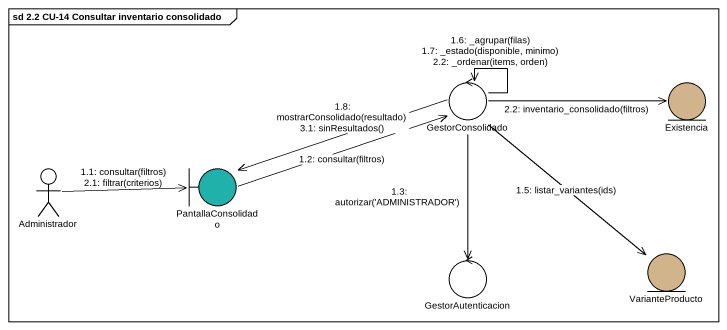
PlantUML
@startuml
mainframe sd 2.2 CU-14 Consultar inventario consolidado
control GestorConsolidado
entity Existencia #D2B48C
actor Administrador
boundary PantallaConsolidado #20B2AA
control GestorAutenticacion
entity VarianteProducto #D2B48C
Administrador -right-> PantallaConsolidado : 1.1: consultar(filtros)\n2.1: filtrar(criterios)
PantallaConsolidado -right-> GestorConsolidado : 1.2: consultar(filtros)
GestorConsolidado --> GestorAutenticacion : 1.3: autorizar('ADMINISTRADOR')
GestorConsolidado --> VarianteProducto : 1.5: listar_variantes(ids)
GestorConsolidado --> GestorConsolidado : 1.6: _agrupar(filas)\n1.7: _estado(disponible, minimo)\n2.2: _ordenar(items, orden)
GestorConsolidado -left-> PantallaConsolidado : 1.8: mostrarConsolidado(resultado)\n3.1: sinResultados()
GestorConsolidado -right-> Existencia : 2.2: inventario_consolidado(filtros)
@enduml
